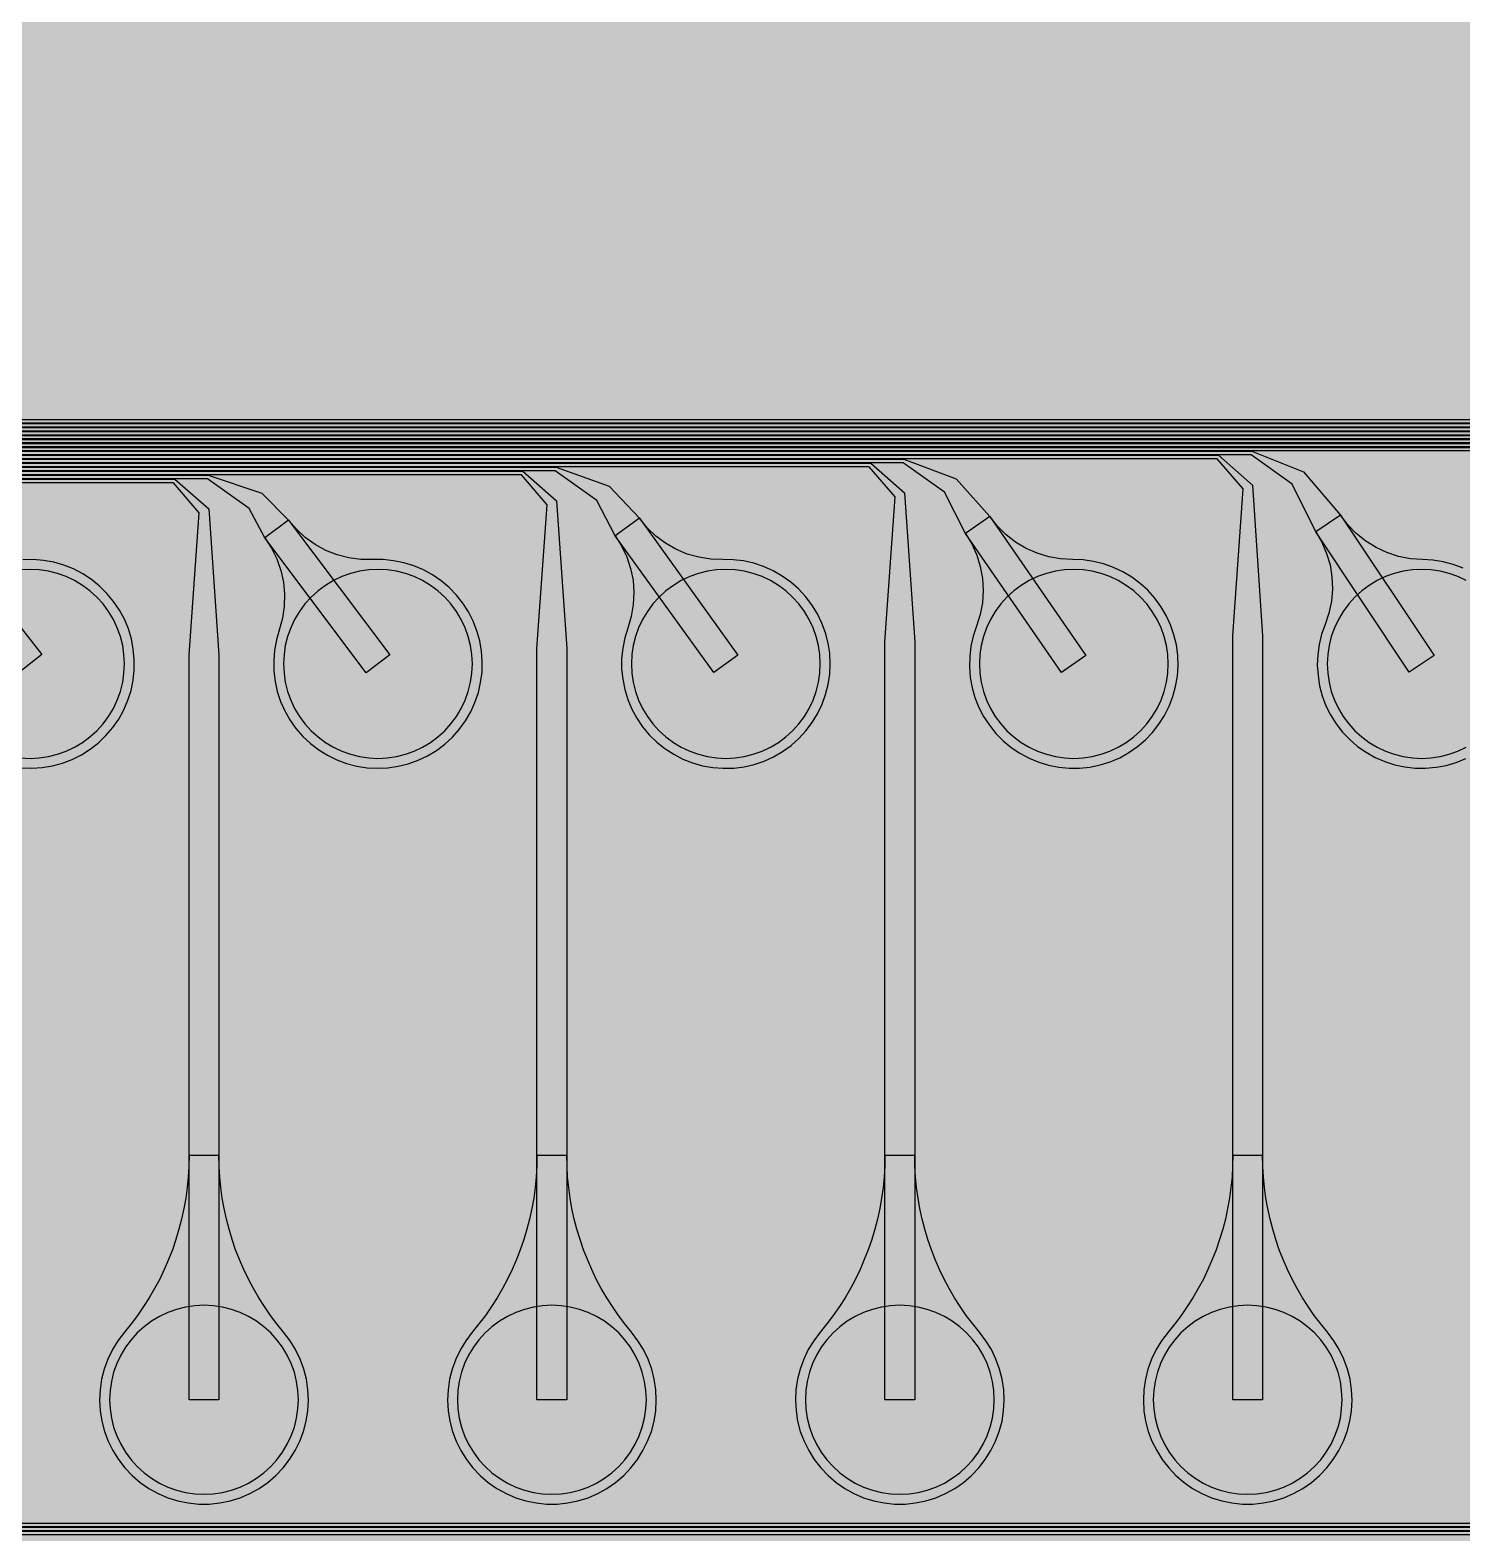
# Model space of a CAD drawing. Header units: metres. Extents: x -7231 to 10969, y -37556 to 1873.
# Drawn here: x -2618 to -1178, y -28805 to -27294 of the extents above; entities that cross this region are included whole.
import ezdxf

# ---------------------------------------------------------------- set-up
doc = ezdxf.new("R2010")
doc.units = ezdxf.units.M
for name, color, linetype in [('Metal1', 4, 'CONTINUOUS'), ('Metal2', 3, 'CONTINUOUS'), ('Polyimide', 7, 'CONTINUOUS'), ('Polyimide_Negative', 5, 'CONTINUOUS')]:
    doc.layers.add(name, color=color, linetype=linetype)

msp = doc.modelspace()

# ---------------------------------------------------------------- hatches: boundary and pattern name
at = {"layer": 'Polyimide'}
msp.add_hatch(color=7, dxfattribs=at).paths.add_polyline_path([(4065.7, -468), (4066.7, -502), (4068.5, -536), (4071.4, -570), (4075.5, -604), (4081, -638), (4088, -672), (4096.5, -706), (4106.6, -740), (4118.3, -774), (4131.6, -808), (4146.5, -842), (4162.9, -876), (4180.7, -910), (4199.8, -944), (4220.2, -978), (4241.7, -1012), (4264.2, -1046), (4287.5, -1080), (4311.5, -1114), (4336, -1148), (4360.9, -1182), (4385.9, -1216), (4410.9, -1250), (4435.7, -1284), (4460.2, -1318), (4484.2, -1352), (4507.5, -1385.9), (4530, -1419.9), (4551.5, -1453.9), (4571.9, -1487.9), (4591.1, -1521.9), (4608.9, -1555.9), (4625.3, -1589.9), (4640.1, -1623.9), (4653.4, -1657.9), (4665.1, -1691.9), (4675.2, -1725.9), (4683.7, -1759.9), (4690.7, -1793.9), (4696.2, -1827.9), (4700.3, -1861.9), (4703.2, -1895.9), (4705.1, -1929.9), (4706.1, -1963.9), (4706.4, -1997.9), (4706.5, -2031.9), (4706.5, -4793), (4710, -4838.4), (4720.2, -4882.7), (4737.1, -4925), (4760.1, -4964.2), (4788.9, -4999.5), (4822.6, -5030), (4860.5, -5055.1), (4901.8, -5074.2), (4901.8, -5074.2), (4970.7, -5105.2), (5034.7, -5145.3), (5092.8, -5193.5), (5143.8, -5249.2), (5186.9, -5311.2), (5221.2, -5378.4), (5246.2, -5449.7), (5261.4, -5523.7), (5266.5, -5599), (5261.4, -5674.3), (5246.2, -5748.3), (5221.2, -5819.6), (5186.9, -5886.8), (5143.8, -5948.8), (5092.8, -6004.5), (5034.7, -6052.7), (4970.7, -6092.8), (4901.8, -6123.8), (4860.5, -6142.9), (4822.6, -6168), (4788.9, -6198.5), (4760.1, -6233.8), (4737.1, -6273), (4720.2, -6315.3), (4710, -6359.6), (4706.5, -6405), (4706.5, -9221.5), (4710, -9266.9), (4720.2, -9311.2), (4737.1, -9353.5), (4760.1, -9392.7), (4788.9, -9428), (4822.6, -9458.5), (4860.5, -9483.6), (4901.8, -9502.7), (4970.7, -9533.7), (5034.7, -9573.8), (5092.8, -9622), (5143.8, -9677.7), (5186.9, -9739.7), (5221.2, -9806.9), (5246.2, -9878.2), (5261.4, -9952.2), (5266.5, -10027.5), (5261.4, -10102.8), (5246.2, -10176.8), (5221.2, -10248.1), (5186.9, -10315.3), (5143.8, -10377.3), (5092.8, -10433), (5034.7, -10481.2), (4970.7, -10521.3), (4901.8, -10552.3), (4860.5, -10571.4), (4822.6, -10596.5), (4788.9, -10627), (4760.1, -10662.3), (4737.1, -10701.5), (4720.2, -10743.8), (4710, -10788.1), (4706.5, -10833.5), (4706.5, -13650), (4710, -13695.4), (4720.2, -13739.7), (4737.1, -13782), (4760.1, -13821.2), (4788.9, -13856.5), (4822.6, -13887), (4860.5, -13912.1), (4901.8, -13931.2), (4970.7, -13962.2), (5034.7, -14002.2), (5092.8, -14050.5), (5143.8, -14106.2), (5186.9, -14168.2), (5221.2, -14235.4), (5246.2, -14306.7), (5261.4, -14380.7), (5266.5, -14456), (5261.4, -14531.3), (5246.2, -14605.3), (5221.2, -14676.5), (5186.9, -14743.8), (5143.8, -14805.8), (5092.8, -14861.5), (5034.7, -14909.7), (4970.7, -14949.8), (4901.8, -14980.8), (4860.5, -14999.9), (4822.6, -15025), (4788.9, -15055.5), (4760.1, -15090.8), (4737.1, -15130), (4720.2, -15172.3), (4710, -15216.6), (4706.5, -15262), (4706.5, -15456), (4720.9, -15750), (4764.1, -16041.3), (4835.7, -16326.8), (4934.9, -16604), (5060.7, -16870.2), (5212.1, -17122.7), (5387.5, -17359.2), (5585.2, -17577.3), (5803.3, -17775), (6039.8, -17950.4), (6292.3, -18101.8), (6558.4, -18227.6), (6835.6, -18326.8), (7121.2, -18398.3), (7412.4, -18441.5), (7706.5, -18456), (9969, -18456), (10047.4, -18459.8), (10125.1, -18471.4), (10201.2, -18490.4), (10275.2, -18516.9), (10346.1, -18550.5), (10413.5, -18590.8), (10476.5, -18637.6), (10534.7, -18690.3), (10587.4, -18748.5), (10634.2, -18811.5), (10674.5, -18878.9), (10708.1, -18949.8), (10734.6, -19023.8), (10753.6, -19099.9), (10765.2, -19177.6), (10769, -19256), (10769, -20895.8), (10730.2, -20951.4), (10694.6, -21009.1), (10662.2, -21068.6), (10633.2, -21129.9), (10607.6, -21192.7), (10585.5, -21256.7), (10566.9, -21322), (10552, -21388.1), (10540.8, -21455), (10533.4, -21522.3), (10529.6, -21590), (10529.6, -21657.8), (10533.4, -21725.5), (10540.8, -21792.9), (10552, -21859.7), (10566.9, -21925.9), (10585.5, -21991.1), (10607.6, -22055.2), (10633.2, -22117.9), (10662.2, -22179.2), (10694.6, -22238.7), (10730.2, -22296.4), (10769, -22352), (10769, -32454.2), (10728.7, -32510.5), (10691.7, -32568.9), (10658, -32629.3), (10627.8, -32691.6), (10601.2, -32755.4), (10578.2, -32820.7), (10558.9, -32887.1), (10543.4, -32954.5), (10531.8, -33022.7), (10524, -33091.4), (10520.1, -33160.5), (10520.1, -33229.7), (10524, -33298.8), (10531.8, -33367.5), (10543.4, -33435.7), (10558.9, -33503.1), (10578.2, -33569.5), (10601.2, -33634.8), (10627.8, -33698.6), (10658, -33760.8), (10691.7, -33821.3), (10728.7, -33879.7), (10769, -33936), (10769, -36556), (10765.2, -36634.4), (10753.6, -36712.1), (10734.6, -36788.2), (10708.1, -36862.1), (10674.5, -36933.1), (10634.2, -37000.5), (10587.4, -37063.5), (10534.7, -37121.7), (10476.5, -37174.4), (10413.5, -37221.2), (10346.1, -37261.5), (10275.2, -37295.1), (10201.2, -37321.6), (10125.1, -37340.6), (10047.4, -37352.1), (9969, -37356), (-6231, -37356), (-6309.4, -37352.1), (-6387.1, -37340.6), (-6463.2, -37321.6), (-6537.2, -37295.1), (-6608.1, -37261.5), (-6675.5, -37221.2), (-6738.5, -37174.4), (-6796.7, -37121.7), (-6849.4, -37063.5), (-6896.2, -37000.5), (-6936.5, -36933.1), (-6970.1, -36862.1), (-6996.6, -36788.2), (-7015.6, -36712.1), (-7027.2, -36634.4), (-7031, -36556), (-7031, -33936), (-6990.7, -33879.8), (-6953.7, -33821.3), (-6920, -33760.9), (-6889.8, -33698.6), (-6863.2, -33634.8), (-6840.2, -33569.5), (-6820.9, -33503.1), (-6805.4, -33435.7), (-6793.7, -33367.5), (-6785.9, -33298.8), (-6782, -33229.7), (-6782, -33160.5), (-6785.9, -33091.4), (-6793.7, -33022.7), (-6805.4, -32954.5), (-6820.9, -32887.1), (-6840.2, -32820.6), (-6863.2, -32755.4), (-6889.8, -32691.5), (-6920, -32629.3), (-6953.7, -32568.9), (-6990.7, -32510.4), (-7031, -32454.2), (-7031, -22364.8), (-6990.7, -22308.6), (-6953.7, -22250.1), (-6920, -22189.7), (-6889.8, -22127.5), (-6863.2, -22063.6), (-6840.2, -21998.4), (-6820.9, -21931.9), (-6805.4, -21864.5), (-6793.7, -21796.3), (-6785.9, -21727.6), (-6782, -21658.5), (-6782, -21589.3), (-6785.9, -21520.3), (-6793.7, -21451.5), (-6805.4, -21383.3), (-6820.9, -21315.9), (-6840.2, -21249.5), (-6863.2, -21184.2), (-6889.8, -21120.4), (-6920, -21058.1), (-6953.7, -20997.7), (-6990.7, -20939.3), (-7031, -20883), (-7031, -19256), (-7027.2, -19177.6), (-7015.6, -19099.9), (-6996.6, -19023.8), (-6970.1, -18949.8), (-6936.5, -18878.9), (-6896.2, -18811.5), (-6849.4, -18748.5), (-6796.7, -18690.3), (-6738.5, -18637.6), (-6675.5, -18590.8), (-6608.1, -18550.5), (-6537.2, -18516.9), (-6463.2, -18490.4), (-6387.1, -18471.4), (-6309.4, -18459.8), (-6231, -18456), (-3968.5, -18456), (-3674.4, -18441.5), (-3383.2, -18398.3), (-3097.6, -18326.8), (-2820.4, -18227.6), (-2554.3, -18101.8), (-2301.8, -17950.4), (-2065.3, -17775), (-1847.2, -17577.3), (-1649.5, -17359.2), (-1474.1, -17122.7), (-1322.7, -16870.2), (-1196.9, -16604), (-1097.7, -16326.8), (-1026.1, -16041.3), (-982.9, -15750), (-968.5, -15456), (-968.5, -15262), (-972, -15216.6), (-982.2, -15172.3), (-999.1, -15130), (-1022.1, -15090.8), (-1050.9, -15055.5), (-1084.6, -15025), (-1122.5, -14999.9), (-1163.8, -14980.8), (-1232.7, -14949.8), (-1296.7, -14909.7), (-1354.8, -14861.5), (-1405.8, -14805.8), (-1448.9, -14743.8), (-1483.2, -14676.5), (-1508.2, -14605.3), (-1523.4, -14531.3), (-1528.5, -14456), (-1523.4, -14380.7), (-1508.2, -14306.7), (-1483.2, -14235.4), (-1448.9, -14168.2), (-1405.8, -14106.2), (-1354.8, -14050.5), (-1296.7, -14002.2), (-1232.7, -13962.2), (-1163.8, -13931.2), (-1122.5, -13912.1), (-1084.6, -13887), (-1050.9, -13856.5), (-1022.1, -13821.2), (-999.1, -13782), (-982.2, -13739.7), (-972, -13695.4), (-968.5, -13650), (-968.5, -12309.6), (-972, -12264.3), (-982.2, -12219.9), (-999.1, -12177.7), (-1022.1, -12138.5), (-1050.9, -12103.2), (-1084.6, -12072.6), (-1122.5, -12047.5), (-1163.8, -12028.5), (-1232.7, -11997.4), (-1296.7, -11957.4), (-1354.8, -11909.1), (-1405.8, -11853.5), (-1448.9, -11791.5), (-1483.2, -11724.2), (-1508.2, -11653), (-1523.4, -11579), (-1528.5, -11503.7), (-1523.4, -11428.3), (-1508.2, -11354.4), (-1483.2, -11283.1), (-1448.9, -11215.9), (-1405.8, -11153.8), (-1354.8, -11098.2), (-1296.7, -11049.9), (-1232.7, -11009.9), (-1163.8, -10978.8), (-1122.5, -10959.8), (-1084.6, -10934.7), (-1050.9, -10904.1), (-1022.1, -10868.9), (-999.1, -10829.6), (-982.2, -10787.4), (-972, -10743), (-968.5, -10697.7), (-968.5, -9357.3), (-972, -9311.9), (-982.2, -9267.6), (-999.1, -9225.4), (-1022.1, -9186.1), (-1050.9, -9150.8), (-1084.6, -9120.3), (-1122.5, -9095.2), (-1163.8, -9076.2), (-1163.8, -9076.2), (-1232.7, -9045.1), (-1296.7, -9005.1), (-1354.8, -8956.8), (-1405.8, -8901.1), (-1448.9, -8839.1), (-1483.2, -8771.9), (-1508.2, -8700.6), (-1523.4, -8626.7), (-1528.5, -8551.3), (-1523.4, -8476), (-1508.2, -8402), (-1483.2, -8330.8), (-1448.9, -8263.5), (-1405.8, -8201.5), (-1354.8, -8145.9), (-1296.7, -8097.6), (-1232.7, -8057.6), (-1163.8, -8026.5), (-1163.8, -8026.5), (-1122.5, -8007.4), (-1084.6, -7982.4), (-1050.9, -7951.8), (-1022.1, -7916.5), (-999.1, -7877.3), (-982.2, -7835), (-972, -7790.7), (-968.5, -7745.4), (-968.5, -6405), (-972, -6359.6), (-982.2, -6315.3), (-999.1, -6273), (-1022.1, -6233.8), (-1050.9, -6198.5), (-1084.6, -6168), (-1122.5, -6142.9), (-1163.8, -6123.8), (-1163.8, -6123.8), (-1232.7, -6092.8), (-1296.7, -6052.7), (-1354.8, -6004.5), (-1405.8, -5948.8), (-1448.9, -5886.8), (-1483.2, -5819.6), (-1508.2, -5748.3), (-1523.4, -5674.3), (-1528.5, -5599), (-1523.4, -5523.7), (-1508.2, -5449.7), (-1483.2, -5378.4), (-1448.9, -5311.2), (-1405.8, -5249.2), (-1354.8, -5193.5), (-1296.7, -5145.3), (-1232.7, -5105.2), (-1163.8, -5074.2), (-1163.8, -5074.2), (-1122.5, -5055.1), (-1084.6, -5030), (-1050.9, -4999.5), (-1022.1, -4964.2), (-999.1, -4925), (-982.2, -4882.7), (-972, -4838.4), (-968.5, -4793), (-968.5, -2031.9), (-968.4, -1997.9), (-968.1, -1963.9), (-967.1, -1929.9), (-965.2, -1895.9), (-962.2, -1861.9), (-958, -1827.9), (-952.4, -1793.9), (-945.3, -1759.9), (-936.6, -1725.9), (-926.4, -1691.9), (-914.4, -1657.9), (-900.9, -1623.9), (-885.7, -1589.9), (-869.1, -1555.9), (-850.9, -1521.9), (-831.4, -1487.9), (-810.6, -1453.9), (-788.7, -1419.9), (-765.8, -1385.9), (-742.1, -1352), (-717.6, -1318), (-692.7, -1284), (-667.4, -1250), (-641.9, -1216), (-616.4, -1182), (-591.1, -1148), (-566.1, -1114), (-541.7, -1080), (-517.9, -1046), (-495, -1012), (-473.1, -978), (-452.4, -944), (-432.8, -910), (-414.7, -876), (-398, -842), (-382.9, -808), (-369.3, -774), (-357.4, -740), (-347.1, -706), (-338.4, -672), (-331.3, -638), (-325.7, -604), (-321.5, -570), (-318.6, -536), (-316.7, -502), (-315.7, -468), (-315.3, -434), (-315.2, -400), (-315.2, 401), (-315.2, 451), (-315.2, 1644), (-270.2, 1644), (-270, 1637.1), (-269.4, 1630.3), (-268.2, 1623.5), (-266.7, 1616.8), (-264.7, 1610.2), (-262.3, 1603.8), (-259.4, 1597.6), (-256.2, 1591.5), (-252.6, 1585.7), (-248.6, 1580.1), (-244.2, 1574.8), (-239.5, 1569.8), (-234.5, 1565.1), (-229.2, 1560.7), (-223.6, 1556.7), (-217.8, 1553.1), (-211.7, 1549.8), (-205.4, 1547), (-199, 1544.6), (-192.4, 1542.6), (-185.7, 1541), (-179, 1539.9), (-172.1, 1539.2), (-165.2, 1539), (-158.4, 1539.2), (-151.5, 1539.9), (-144.8, 1541), (-138.1, 1542.6), (-131.5, 1544.6), (-125.1, 1547), (-118.8, 1549.8), (-112.8, 1553.1), (-106.9, 1556.7), (-101.3, 1560.7), (-96, 1565.1), (-91, 1569.8), (-86.3, 1574.8), (-81.9, 1580.1), (-77.9, 1585.7), (-74.3, 1591.5), (-71.1, 1597.6), (-68.2, 1603.8), (-65.8, 1610.2), (-63.8, 1616.8), (-62.3, 1623.5), (-61.1, 1630.3), (-60.5, 1637.1), (-60.2, 1644), (1853, 1644), (1853, 1573), (3815.2, 1573), (3815.5, 1579.5), (3816.1, 1586.1), (3817.2, 1592.5), (3818.7, 1598.9), (3820.6, 1605.1), (3822.9, 1611.3), (3825.6, 1617.2), (3828.6, 1623), (3832.1, 1628.6), (3835.9, 1633.9), (3840.1, 1638.9), (3844.5, 1643.7), (3849.3, 1648.2), (3854.4, 1652.3), (3859.7, 1656.1), (3865.2, 1659.6), (3871, 1662.7), (3877, 1665.4), (3883.1, 1667.7), (3889.4, 1669.6), (3895.7, 1671.1), (3902.2, 1672.1), (3908.7, 1672.8), (3915.2, 1673), (3921.8, 1672.8), (3928.3, 1672.1), (3934.8, 1671.1), (3941.1, 1669.6), (3947.4, 1667.7), (3953.5, 1665.4), (3959.5, 1662.7), (3965.2, 1659.6), (3970.8, 1656.1), (3976.1, 1652.3), (3981.2, 1648.2), (3986, 1643.7), (3990.4, 1638.9), (3994.6, 1633.9), (3998.4, 1628.6), (4001.9, 1623), (4004.9, 1617.2), (4007.6, 1611.3), (4009.9, 1605.1), (4011.8, 1598.9), (4013.3, 1592.5), (4014.4, 1586.1), (4015, 1579.5), (4015.2, 1573), (4065.2, 1573), (4065.2, 451), (4065.2, 401), (4065.2, -400), (4065.3, -434), (4065.7, -468)])

# ---------------------------------------------------------------- linework, layer by layer
at = {"layer": 'Metal1'}
for points in [[(1352.7, -19211.9), (1352.7, -30199.7), (1321.7, -30230.7), (-5962.2, -30230.7), (-5993.2, -30199.7), (-5993.2, -27720.3), (-5962.2, -27689.2), (-22.8, -27689.2), (11.1, -27719.1), (21.5, -27877.1), (21.5, -28671), (-8.5, -28671), (-8.5, -27877.1), (1.9, -27722.9), (-24.2, -27692.8), (-5960.8, -27692.8), (-5989.7, -27721.7), (-5989.7, -30198.3), (-5960.8, -30227.2), (1320.3, -30227.2), (1349.2, -30198.3), (1349.2, -19211.9)], [(1344.7, -19211.9), (1344.7, -30191.7), (1313.7, -30222.7), (-5954.2, -30222.7), (-5985.2, -30191.7), (-5985.2, -27728.3), (-5954.2, -27697.2), (-372.8, -27697.2), (-338.9, -27727.1), (-328.5, -27883.5), (-328.5, -28671), (-358.5, -28671), (-358.5, -27883.5), (-348.1, -27730.9), (-374.2, -27700.8), (-5952.8, -27700.8), (-5981.7, -27729.7), (-5981.7, -30190.3), (-5952.8, -30219.2), (1312.3, -30219.2), (1341.2, -30190.3), (1341.2, -19211.9)], [(1336.7, -19211.9), (1336.7, -30183.7), (1305.7, -30214.7), (-5946.2, -30214.7), (-5977.2, -30183.7), (-5977.2, -27736.3), (-5946.2, -27705.2), (-722.8, -27705.2), (-688.9, -27735.1), (-678.5, -27889.9), (-678.5, -28671), (-708.5, -28671), (-708.5, -27889.9), (-698.1, -27738.9), (-724.2, -27708.8), (-5944.8, -27708.8), (-5973.7, -27737.7), (-5973.7, -30182.3), (-5944.8, -30211.2), (1304.3, -30211.2), (1333.2, -30182.3), (1333.2, -19211.9)], [(1328.7, -19211.9), (1328.7, -30175.7), (1297.7, -30206.7), (-5938.2, -30206.7), (-5969.2, -30175.7), (-5969.2, -27744.3), (-5938.2, -27713.2), (-1072.8, -27713.2), (-1038.8, -27743.1), (-1028.5, -27896.3), (-1028.5, -28671), (-1058.5, -28671), (-1058.5, -27896.3), (-1048.2, -27746.9), (-1074.2, -27716.8), (-5936.8, -27716.8), (-5965.7, -27745.7), (-5965.7, -30174.3), (-5936.8, -30203.2), (1296.3, -30203.2), (1325.2, -30174.3), (1325.2, -19211.9)], [(1320.7, -19211.9), (1320.7, -30167.7), (1289.7, -30198.7), (-5930.2, -30198.7), (-5961.2, -30167.7), (-5961.2, -27752.3), (-5930.2, -27721.2), (-1422.8, -27721.2), (-1388.8, -27751.1), (-1378.5, -27902.7), (-1378.5, -28671), (-1408.5, -28671), (-1408.5, -27902.7), (-1398.2, -27754.9), (-1424.2, -27724.8), (-5928.8, -27724.8), (-5957.7, -27753.7), (-5957.7, -30166.3), (-5928.8, -30195.2), (1288.3, -30195.2), (1317.2, -30166.3), (1317.2, -19211.9)], [(1312.7, -19211.9), (1312.7, -30159.7), (1281.7, -30190.7), (-5922.2, -30190.7), (-5953.2, -30159.7), (-5953.2, -27760.3), (-5922.2, -27729.2), (-1772.8, -27729.2), (-1738.8, -27759.1), (-1728.5, -27909.1), (-1728.5, -28671), (-1758.5, -28671), (-1758.5, -27909.1), (-1748.2, -27762.9), (-1774.2, -27732.8), (-5920.8, -27732.8), (-5949.7, -27761.7), (-5949.7, -30158.3), (-5920.8, -30187.2), (1280.3, -30187.2), (1309.2, -30158.3), (1309.2, -19211.9)], [(1304.7, -19211.9), (1304.7, -30151.7), (1273.7, -30182.7), (-5914.2, -30182.7), (-5945.2, -30151.7), (-5945.2, -27768.3), (-5914.2, -27737.2), (-2122.8, -27737.2), (-2088.8, -27767), (-2078.5, -27915.5), (-2078.5, -28671), (-2108.5, -28671), (-2108.5, -27915.5), (-2098.2, -27771), (-2124.2, -27740.8), (-5912.8, -27740.8), (-5941.7, -27769.7), (-5941.7, -30150.3), (-5912.8, -30179.2), (1272.3, -30179.2), (1301.2, -30150.3), (1301.2, -19211.9)], [(1296.7, -19211.9), (1296.7, -30143.7), (1265.7, -30174.7), (-5906.2, -30174.7), (-5937.2, -30143.7), (-5937.2, -27776.3), (-5906.2, -27745.2), (-2472.8, -27745.2), (-2438.7, -27775), (-2428.5, -27921.9), (-2428.5, -28671), (-2458.5, -28671), (-2458.5, -27921.9), (-2448.3, -27779), (-2474.2, -27748.8), (-5904.8, -27748.8), (-5933.7, -27777.7), (-5933.7, -30142.3), (-5904.8, -30171.2), (1264.3, -30171.2), (1293.2, -30142.3), (1293.2, -19211.9)], [(1224.7, -19211.9), (1224.7, -30071.7), (1193.7, -30102.7), (-5834.2, -30102.7), (-5865.2, -30071.7), (-5865.2, -28830.3), (-5834.2, -28799.2), (-22.8, -28799.2), (11.1, -28829.1), (21.5, -28987.1), (21.5, -29781), (-8.5, -29781), (-8.5, -28987.1), (1.9, -28832.9), (-24.2, -28802.8), (-5832.8, -28802.8), (-5861.7, -28831.7), (-5861.7, -30070.3), (-5832.8, -30099.2), (1192.3, -30099.2), (1221.2, -30070.3), (1221.2, -19211.9)]]:
    msp.add_lwpolyline(points, dxfattribs=at)
for points in [[(-2458.5, -28425.4), (-2458.7, -28436.2), (-2459.3, -28446.9), (-2460.4, -28457.6), (-2461.8, -28468.2), (-2463.7, -28478.8), (-2466, -28489.3), (-2468.7, -28499.6), (-2471.8, -28509.9), (-2475.3, -28520.1), (-2479.2, -28530.1), (-2483.5, -28539.9), (-2488.1, -28549.6), (-2493.2, -28559.1), (-2498.6, -28568.4), (-2504.3, -28577.4), (-2510.4, -28586.2), (-2516.9, -28594.8), (-2523.6, -28603.1), (-2530.1, -28611.6), (-2535.6, -28620.6), (-2540.2, -28630.2), (-2543.9, -28640.1), (-2546.5, -28650.4), (-2548, -28660.9), (-2548.5, -28671.5), (-2547.9, -28682.1), (-2546.3, -28692.6), (-2543.6, -28702.8), (-2539.8, -28712.7), (-2535.1, -28722.2), (-2529.5, -28731.2), (-2523, -28739.6), (-2515.7, -28747.3), (-2507.6, -28754.2), (-2498.9, -28760.2), (-2489.6, -28765.3), (-2479.9, -28769.5), (-2469.7, -28772.7), (-2459.4, -28774.8), (-2448.8, -28775.9), (-2438.2, -28775.9), (-2427.6, -28774.8), (-2417.3, -28772.7), (-2407.1, -28769.5), (-2397.4, -28765.3), (-2388.1, -28760.2), (-2379.4, -28754.2), (-2371.3, -28747.3), (-2364, -28739.6), (-2357.5, -28731.2), (-2351.9, -28722.2), (-2347.2, -28712.7), (-2343.4, -28702.8), (-2340.7, -28692.6), (-2339.1, -28682.1), (-2338.5, -28671.5), (-2339, -28660.9), (-2340.5, -28650.4), (-2343.1, -28640.1), (-2346.8, -28630.2), (-2351.4, -28620.6), (-2356.9, -28611.6), (-2363.4, -28603.1), (-2370.1, -28594.8), (-2376.6, -28586.2), (-2382.7, -28577.4), (-2388.4, -28568.4), (-2393.8, -28559.1), (-2398.9, -28549.6), (-2403.5, -28539.9), (-2407.8, -28530.1), (-2411.7, -28520.1), (-2415.2, -28509.9), (-2418.3, -28499.6), (-2421, -28489.3), (-2423.3, -28478.8), (-2425.2, -28468.2), (-2426.6, -28457.6), (-2427.7, -28446.9), (-2428.3, -28436.2), (-2428.5, -28425.4), (-2458.5, -28425.4)], [(-2108.5, -28425.4), (-2108.7, -28436.2), (-2109.3, -28446.9), (-2110.4, -28457.6), (-2111.8, -28468.2), (-2113.7, -28478.8), (-2116, -28489.3), (-2118.7, -28499.6), (-2121.8, -28509.9), (-2125.3, -28520.1), (-2129.2, -28530.1), (-2133.5, -28539.9), (-2138.1, -28549.6), (-2143.2, -28559.1), (-2148.6, -28568.4), (-2154.3, -28577.4), (-2160.4, -28586.2), (-2166.9, -28594.8), (-2173.6, -28603.1), (-2180.1, -28611.6), (-2185.6, -28620.6), (-2190.2, -28630.2), (-2193.9, -28640.1), (-2196.5, -28650.4), (-2198, -28660.9), (-2198.5, -28671.5), (-2197.9, -28682.1), (-2196.3, -28692.6), (-2193.6, -28702.8), (-2189.8, -28712.7), (-2185.1, -28722.2), (-2179.5, -28731.2), (-2173, -28739.6), (-2165.7, -28747.3), (-2157.6, -28754.2), (-2148.9, -28760.2), (-2139.6, -28765.3), (-2129.9, -28769.5), (-2119.7, -28772.7), (-2109.4, -28774.8), (-2098.8, -28775.9), (-2088.2, -28775.9), (-2077.6, -28774.8), (-2067.3, -28772.7), (-2057.1, -28769.5), (-2047.4, -28765.3), (-2038.1, -28760.2), (-2029.4, -28754.2), (-2021.3, -28747.3), (-2014, -28739.6), (-2007.5, -28731.2), (-2001.9, -28722.2), (-1997.2, -28712.7), (-1993.4, -28702.8), (-1990.7, -28692.6), (-1989.1, -28682.1), (-1988.5, -28671.5), (-1989, -28660.9), (-1990.5, -28650.4), (-1993.1, -28640.1), (-1996.8, -28630.2), (-2001.4, -28620.6), (-2006.9, -28611.6), (-2013.4, -28603.1), (-2020.1, -28594.8), (-2026.6, -28586.2), (-2032.7, -28577.4), (-2038.4, -28568.4), (-2043.8, -28559.1), (-2048.9, -28549.6), (-2053.5, -28539.9), (-2057.8, -28530.1), (-2061.7, -28520.1), (-2065.2, -28509.9), (-2068.3, -28499.6), (-2071, -28489.3), (-2073.3, -28478.8), (-2075.2, -28468.2), (-2076.6, -28457.6), (-2077.7, -28446.9), (-2078.3, -28436.2), (-2078.5, -28425.4), (-2108.5, -28425.4)], [(-1758.5, -28425.4), (-1758.7, -28436.2), (-1759.3, -28446.9), (-1760.4, -28457.6), (-1761.8, -28468.2), (-1763.7, -28478.8), (-1766, -28489.3), (-1768.7, -28499.6), (-1771.8, -28509.9), (-1775.3, -28520.1), (-1779.2, -28530.1), (-1783.5, -28539.9), (-1788.1, -28549.6), (-1793.2, -28559.1), (-1798.6, -28568.4), (-1804.3, -28577.4), (-1810.4, -28586.2), (-1816.9, -28594.8), (-1823.6, -28603.1), (-1830.1, -28611.6), (-1835.6, -28620.6), (-1840.2, -28630.2), (-1843.9, -28640.1), (-1846.5, -28650.4), (-1848, -28660.9), (-1848.5, -28671.5), (-1847.9, -28682.1), (-1846.3, -28692.6), (-1843.6, -28702.8), (-1839.8, -28712.7), (-1835.1, -28722.2), (-1829.5, -28731.2), (-1823, -28739.6), (-1815.7, -28747.3), (-1807.6, -28754.2), (-1798.9, -28760.2), (-1789.6, -28765.3), (-1779.9, -28769.5), (-1769.7, -28772.7), (-1759.4, -28774.8), (-1748.8, -28775.9), (-1738.2, -28775.9), (-1727.6, -28774.8), (-1717.3, -28772.7), (-1707.1, -28769.5), (-1697.4, -28765.3), (-1688.1, -28760.2), (-1679.4, -28754.2), (-1671.3, -28747.3), (-1664, -28739.6), (-1657.5, -28731.2), (-1651.9, -28722.2), (-1647.2, -28712.7), (-1643.4, -28702.8), (-1640.7, -28692.6), (-1639.1, -28682.1), (-1638.5, -28671.5), (-1639, -28660.9), (-1640.5, -28650.4), (-1643.1, -28640.1), (-1646.8, -28630.2), (-1651.4, -28620.6), (-1656.9, -28611.6), (-1663.4, -28603.1), (-1670.1, -28594.8), (-1676.6, -28586.2), (-1682.7, -28577.4), (-1688.4, -28568.4), (-1693.8, -28559.1), (-1698.9, -28549.6), (-1703.5, -28539.9), (-1707.8, -28530.1), (-1711.7, -28520.1), (-1715.2, -28509.9), (-1718.3, -28499.6), (-1721, -28489.3), (-1723.3, -28478.8), (-1725.2, -28468.2), (-1726.6, -28457.6), (-1727.7, -28446.9), (-1728.3, -28436.2), (-1728.5, -28425.4), (-1758.5, -28425.4)], [(-1408.5, -28425.4), (-1408.7, -28436.2), (-1409.3, -28446.9), (-1410.4, -28457.6), (-1411.8, -28468.2), (-1413.7, -28478.8), (-1416, -28489.3), (-1418.7, -28499.6), (-1421.8, -28509.9), (-1425.3, -28520.1), (-1429.2, -28530.1), (-1433.5, -28539.9), (-1438.1, -28549.6), (-1443.2, -28559.1), (-1448.6, -28568.4), (-1454.3, -28577.4), (-1460.4, -28586.2), (-1466.9, -28594.8), (-1473.6, -28603.1), (-1480.1, -28611.6), (-1485.6, -28620.6), (-1490.2, -28630.2), (-1493.9, -28640.1), (-1496.5, -28650.4), (-1498, -28660.9), (-1498.5, -28671.5), (-1497.9, -28682.1), (-1496.3, -28692.6), (-1493.6, -28702.8), (-1489.8, -28712.7), (-1485.1, -28722.2), (-1479.5, -28731.2), (-1473, -28739.6), (-1465.7, -28747.3), (-1457.6, -28754.2), (-1448.9, -28760.2), (-1439.6, -28765.3), (-1429.9, -28769.5), (-1419.7, -28772.7), (-1409.4, -28774.8), (-1398.8, -28775.9), (-1388.2, -28775.9), (-1377.6, -28774.8), (-1367.3, -28772.7), (-1357.1, -28769.5), (-1347.4, -28765.3), (-1338.1, -28760.2), (-1329.4, -28754.2), (-1321.3, -28747.3), (-1314, -28739.6), (-1307.5, -28731.2), (-1301.9, -28722.2), (-1297.2, -28712.7), (-1293.4, -28702.8), (-1290.7, -28692.6), (-1289.1, -28682.1), (-1288.5, -28671.5), (-1289, -28660.9), (-1290.5, -28650.4), (-1293.1, -28640.1), (-1296.8, -28630.2), (-1301.4, -28620.6), (-1306.9, -28611.6), (-1313.4, -28603.1), (-1320.1, -28594.8), (-1326.6, -28586.2), (-1332.7, -28577.4), (-1338.4, -28568.4), (-1343.8, -28559.1), (-1348.9, -28549.6), (-1353.5, -28539.9), (-1357.8, -28530.1), (-1361.7, -28520.1), (-1365.2, -28509.9), (-1368.3, -28499.6), (-1371, -28489.3), (-1373.3, -28478.8), (-1375.2, -28468.2), (-1376.6, -28457.6), (-1377.7, -28446.9), (-1378.3, -28436.2), (-1378.5, -28425.4), (-1408.5, -28425.4)]]:
    msp.add_lwpolyline(points, close=True, dxfattribs=at)
at = {"layer": 'Metal2'}
for points in [[(1356.7, -19211.9), (1356.7, -30203.7), (1325.7, -30234.7), (-5966.2, -30234.7), (-5997.2, -30203.7), (-5997.2, -27716.3), (-5966.2, -27685.2), (10.8, -27685.2), (60.3, -27707.9), (109.5, -27776.6), (194.5, -27923.5), (168.5, -27938.5), (83.5, -27791.6), (50.3, -27718), (9.8, -27688.8), (-5964.8, -27688.8), (-5993.7, -27717.7), (-5993.7, -30202.3), (-5964.8, -30231.2), (1324.3, -30231.2), (1353.2, -30202.3), (1353.2, -19211.9)], [(1348.7, -19211.9), (1348.7, -30195.7), (1317.7, -30226.7), (-5958.2, -30226.7), (-5989.2, -30195.7), (-5989.2, -27724.3), (-5958.2, -27693.2), (-339.3, -27693.2), (-289.1, -27715.4), (-242.8, -27777.7), (-155.6, -27923.3), (-181.4, -27938.7), (-268.5, -27793.1), (-299.5, -27726.1), (-340.2, -27696.8), (-5956.8, -27696.8), (-5985.7, -27725.7), (-5985.7, -30194.3), (-5956.8, -30223.2), (1316.3, -30223.2), (1345.2, -30194.3), (1345.2, -19211.9)], [(1340.7, -19211.9), (1340.7, -30187.7), (1309.7, -30218.7), (-5950.2, -30218.7), (-5981.2, -30187.7), (-5981.2, -27732.3), (-5950.2, -27701.2), (-689.3, -27701.2), (-638.6, -27722.9), (-595.1, -27778.8), (-505.7, -27923.1), (-531.3, -27938.9), (-620.6, -27794.6), (-649.3, -27734.1), (-690.2, -27704.8), (-5948.8, -27704.8), (-5977.7, -27733.7), (-5977.7, -30186.3), (-5948.8, -30215.2), (1308.3, -30215.2), (1337.2, -30186.3), (1337.2, -19211.9)], [(1332.7, -19211.9), (1332.7, -30179.7), (1301.7, -30210.7), (-5942.2, -30210.7), (-5973.2, -30179.7), (-5973.2, -27740.3), (-5942.2, -27709.2), (-1039.3, -27709.2), (-988, -27730.3), (-947.5, -27780.1), (-855.9, -27922.9), (-881.1, -27939.1), (-972.8, -27796.3), (-999, -27742.2), (-1040.2, -27712.8), (-5940.8, -27712.8), (-5969.7, -27741.7), (-5969.7, -30178.3), (-5940.8, -30207.2), (1300.3, -30207.2), (1329.2, -30178.3), (1329.2, -19211.9)], [(1324.7, -19211.9), (1324.7, -30171.7), (1293.7, -30202.7), (-5934.2, -30202.7), (-5965.2, -30171.7), (-5965.2, -27748.3), (-5934.2, -27717.2), (-1389.3, -27717.2), (-1337.4, -27737.7), (-1300.1, -27781.4), (-1206, -27922.7), (-1231, -27939.3), (-1325.1, -27798.1), (-1348.8, -27750.3), (-1390.2, -27720.8), (-5932.8, -27720.8), (-5961.7, -27749.7), (-5961.7, -30170.3), (-5932.8, -30199.2), (1292.3, -30199.2), (1321.2, -30170.3), (1321.2, -19211.9)], [(1316.7, -19211.9), (1316.7, -30163.7), (1285.7, -30194.7), (-5926.2, -30194.7), (-5957.2, -30163.7), (-5957.2, -27756.3), (-5926.2, -27725.2), (-1739.3, -27725.2), (-1686.7, -27745), (-1652.8, -27782.9), (-1556.2, -27922.5), (-1580.8, -27939.5), (-1677.4, -27800), (-1698.6, -27758.4), (-1740.1, -27728.8), (-5924.8, -27728.8), (-5953.7, -27757.7), (-5953.7, -30162.3), (-5924.8, -30191.2), (1284.3, -30191.2), (1313.2, -30162.3), (1313.2, -19211.9)], [(1308.7, -19211.9), (1308.7, -30155.7), (1277.7, -30186.7), (-5918.2, -30186.7), (-5949.2, -30155.7), (-5949.2, -27764.3), (-5918.2, -27733.2), (-2089.3, -27733.2), (-2036, -27752.2), (-2005.5, -27784.5), (-1906.3, -27922.2), (-1930.7, -27939.8), (-2029.9, -27802.1), (-2048.3, -27766.5), (-2090.1, -27736.8), (-5916.8, -27736.8), (-5945.7, -27765.7), (-5945.7, -30154.3), (-5916.8, -30183.2), (1276.3, -30183.2), (1305.2, -30154.3), (1305.2, -19211.9)], [(1300.7, -19211.9), (1300.7, -30147.7), (1269.7, -30178.7), (-5910.2, -30178.7), (-5941.2, -30147.7), (-5941.2, -27772.3), (-5910.2, -27741.2), (-2439.3, -27741.2), (-2385.3, -27759.3), (-2358.4, -27786.3), (-2256.5, -27922), (-2280.5, -27940), (-2382.4, -27804.3), (-2398.1, -27774.7), (-2440.1, -27744.8), (-5908.8, -27744.8), (-5937.7, -27773.7), (-5937.7, -30146.3), (-5908.8, -30175.2), (1268.3, -30175.2), (1297.2, -30146.3), (1297.2, -19211.9)], [(1292.8, -19211.9), (1292.8, -30139.7), (1261.7, -30170.7), (-5902.2, -30170.7), (-5933.2, -30139.7), (-5933.2, -27780.3), (-5902.2, -27749.2), (-2789.3, -27749.2), (-2734.5, -27766.3), (-2711.4, -27788.2), (-2606.7, -27921.7), (-2630.3, -27940.3), (-2735.1, -27806.7), (-2747.9, -27782.9), (-2790.1, -27752.8), (-5900.8, -27752.8), (-5929.7, -27781.7), (-5929.7, -30138.3), (-5900.8, -30167.2), (1260.3, -30167.2), (1289.2, -30138.3), (1289.2, -19211.9)], [(1228.7, -19211.9), (1228.7, -30075.7), (1197.7, -30106.7), (-5838.2, -30106.7), (-5869.2, -30075.7), (-5869.2, -28826.3), (-5838.2, -28795.2), (10.8, -28795.2), (60.3, -28817.9), (109.5, -28886.6), (194.5, -29033.5), (168.5, -29048.5), (83.5, -28901.6), (50.3, -28828), (9.8, -28798.8), (-5836.8, -28798.8), (-5865.7, -28827.7), (-5865.7, -30074.3), (-5836.8, -30103.2), (1196.3, -30103.2), (1225.2, -30074.3), (1225.2, -19211.9)], [(1220.7, -19211.9), (1220.7, -30067.7), (1189.7, -30098.7), (-5830.2, -30098.7), (-5861.2, -30067.7), (-5861.2, -28834.3), (-5830.2, -28803.2), (-339.3, -28803.2), (-289.1, -28825.4), (-242.8, -28887.7), (-155.6, -29033.3), (-181.4, -29048.7), (-268.5, -28903.1), (-299.5, -28836.1), (-340.2, -28806.8), (-5828.8, -28806.8), (-5857.7, -28835.7), (-5857.7, -30066.3), (-5828.8, -30095.2), (1188.3, -30095.2), (1217.2, -30066.3), (1217.2, -19211.9)], [(-1176.9, -27834.6), (-1186.7, -27830.9), (-1196.9, -27828.3), (-1207.2, -27826.6), (-1217.7, -27826), (-1229.8, -27825.2), (-1241.8, -27822.9), (-1253.4, -27819.1), (-1264.4, -27814), (-1274.8, -27807.5), (-1284.3, -27799.9), (-1292.7, -27791.2), (-1300.1, -27781.4), (-1325.1, -27798.1), (-1325.1, -27798.1), (-1318.9, -27808.6), (-1314.1, -27819.8), (-1310.7, -27831.5), (-1308.8, -27843.5), (-1308.3, -27855.7), (-1309.3, -27867.8), (-1311.8, -27879.8), (-1315.7, -27891.3), (-1319.2, -27901.2), (-1321.7, -27911.4), (-1323.1, -27921.8), (-1323.5, -27932.2), (-1322.8, -27942.7), (-1321.2, -27953), (-1318.5, -27963.2), (-1314.8, -27973), (-1310.1, -27982.3), (-1304.5, -27991.2), (-1298.1, -27999.5), (-1290.9, -28007.1), (-1282.9, -28013.9), (-1274.3, -28019.9), (-1265.2, -28025.1), (-1255.6, -28029.2), (-1245.6, -28032.4), (-1235.4, -28034.6), (-1224.9, -28035.8), (-1214.5, -28035.9), (-1204, -28035), (-1193.7, -28033), (-1183.7, -28030.1), (-1174, -28026.1)], [(-2627.3, -28035.6), (-2616.8, -28036), (-2606.3, -28035.3), (-2596, -28033.6), (-2585.9, -28030.8), (-2576.1, -28027.1), (-2566.7, -28022.4), (-2557.9, -28016.7), (-2549.6, -28010.3), (-2542.1, -28003), (-2535.3, -27995), (-2529.3, -27986.4), (-2524.2, -27977.3), (-2520.1, -27967.6), (-2516.9, -27957.6), (-2514.8, -27947.4), (-2513.7, -27937), (-2513.6, -27926.5), (-2514.6, -27916.1), (-2516.6, -27905.8), (-2519.6, -27895.7), (-2523.6, -27886.1), (-2528.6, -27876.8), (-2534.4, -27868.1), (-2541.1, -27860.1), (-2548.6, -27852.7), (-2556.7, -27846.1), (-2565.5, -27840.4), (-2574.8, -27835.5), (-2584.5, -27831.7), (-2594.6, -27828.8), (-2604.9, -27826.9), (-2615.3, -27826), (-2625.8, -27826.3)]]:
    msp.add_lwpolyline(points, dxfattribs=at)
for points in [[(-2382.4, -27804.3), (-2375.7, -27814.5), (-2370.3, -27825.4), (-2366.2, -27836.9), (-2363.6, -27848.8), (-2362.4, -27860.9), (-2362.8, -27873.1), (-2364.6, -27885.1), (-2367.8, -27896.9), (-2370.7, -27906.9), (-2372.6, -27917.3), (-2373.4, -27927.7), (-2373.3, -27938.2), (-2372, -27948.6), (-2369.8, -27958.8), (-2366.5, -27968.8), (-2362.2, -27978.3), (-2357, -27987.4), (-2351, -27996), (-2344.1, -28003.9), (-2336.4, -28011.1), (-2328.1, -28017.4), (-2319.2, -28022.9), (-2309.8, -28027.5), (-2300, -28031.2), (-2289.8, -28033.8), (-2279.5, -28035.4), (-2269, -28036), (-2258.5, -28035.5), (-2248.2, -28034), (-2238, -28031.5), (-2228.1, -28027.9), (-2218.7, -28023.4), (-2209.7, -28018), (-2201.3, -28011.7), (-2193.6, -28004.6), (-2186.7, -27996.8), (-2180.5, -27988.3), (-2175.2, -27979.2), (-2170.9, -27969.7), (-2167.5, -27959.8), (-2165.2, -27949.6), (-2163.8, -27939.2), (-2163.5, -27928.7), (-2164.3, -27918.2), (-2166.1, -27907.9), (-2168.9, -27897.8), (-2172.7, -27888.1), (-2177.4, -27878.7), (-2183.1, -27869.9), (-2189.6, -27861.7), (-2196.9, -27854.2), (-2204.9, -27847.4), (-2213.6, -27841.5), (-2222.8, -27836.5), (-2232.4, -27832.4), (-2242.4, -27829.3), (-2252.7, -27827.2), (-2263.1, -27826.1), (-2273.6, -27826.1), (-2285.8, -27826), (-2297.9, -27824.3), (-2309.6, -27821.3), (-2321, -27816.8), (-2331.7, -27810.9), (-2341.6, -27803.8), (-2350.5, -27795.6), (-2358.4, -27786.3), (-2382.4, -27804.3)], [(-2029.9, -27802.1), (-2023.4, -27812.4), (-2018.2, -27823.4), (-2014.3, -27835), (-2011.9, -27846.9), (-2011, -27859.1), (-2011.6, -27871.2), (-2013.6, -27883.2), (-2017.1, -27894.9), (-2020.2, -27904.9), (-2022.3, -27915.2), (-2023.4, -27925.6), (-2023.4, -27936.1), (-2022.3, -27946.5), (-2020.3, -27956.8), (-2017.2, -27966.8), (-2013.1, -27976.5), (-2008.1, -27985.7), (-2002.2, -27994.3), (-1995.5, -28002.4), (-1988, -28009.7), (-1979.8, -28016.2), (-1971, -28021.9), (-1961.7, -28026.7), (-1951.9, -28030.5), (-1941.9, -28033.4), (-1931.5, -28035.2), (-1921.1, -28036), (-1910.6, -28035.7), (-1900.2, -28034.4), (-1890, -28032.1), (-1880.1, -28028.7), (-1870.5, -28024.4), (-1861.4, -28019.1), (-1852.9, -28013), (-1845.1, -28006.1), (-1838, -27998.4), (-1831.7, -27990), (-1826.2, -27981.1), (-1821.7, -27971.6), (-1818.1, -27961.8), (-1815.5, -27951.6), (-1814, -27941.3), (-1813.5, -27930.8), (-1814, -27920.3), (-1815.6, -27910), (-1818.2, -27899.8), (-1821.8, -27890), (-1826.4, -27880.5), (-1831.9, -27871.6), (-1838.3, -27863.3), (-1845.4, -27855.6), (-1853.3, -27848.7), (-1861.8, -27842.6), (-1870.9, -27837.4), (-1880.5, -27833.1), (-1890.4, -27829.8), (-1900.6, -27827.5), (-1911, -27826.3), (-1921.5, -27826), (-1933.7, -27825.7), (-1945.7, -27823.8), (-1957.5, -27820.5), (-1968.7, -27815.7), (-1979.3, -27809.7), (-1989, -27802.4), (-1997.8, -27794), (-2005.5, -27784.5), (-2029.9, -27802.1)], [(-1677.4, -27800), (-1671.1, -27810.4), (-1666.1, -27821.5), (-1662.5, -27833.2), (-1660.3, -27845.2), (-1659.6, -27857.3), (-1660.4, -27869.5), (-1662.7, -27881.4), (-1666.4, -27893.1), (-1669.7, -27903), (-1672, -27913.2), (-1673.2, -27923.6), (-1673.5, -27934.1), (-1672.6, -27944.6), (-1670.8, -27954.9), (-1667.9, -27964.9), (-1664, -27974.7), (-1659.2, -27984), (-1653.4, -27992.7), (-1646.8, -28000.9), (-1639.5, -28008.4), (-1631.4, -28015.1), (-1622.7, -28020.9), (-1613.5, -28025.9), (-1603.8, -28029.9), (-1593.8, -28032.9), (-1583.5, -28034.9), (-1573.1, -28035.9), (-1562.6, -28035.8), (-1552.2, -28034.7), (-1541.9, -28032.6), (-1531.9, -28029.4), (-1522.3, -28025.3), (-1513.1, -28020.2), (-1504.5, -28014.2), (-1496.5, -28007.4), (-1489.3, -27999.9), (-1482.8, -27991.7), (-1477.2, -27982.8), (-1472.5, -27973.4), (-1468.7, -27963.7), (-1466, -27953.6), (-1464.2, -27943.2), (-1463.5, -27932.8), (-1463.9, -27922.3), (-1465.3, -27911.9), (-1467.7, -27901.7), (-1471.1, -27891.8), (-1475.5, -27882.3), (-1480.8, -27873.3), (-1487, -27864.8), (-1494, -27857), (-1501.7, -27850), (-1510.2, -27843.7), (-1519.1, -27838.3), (-1528.6, -27833.9), (-1538.5, -27830.4), (-1548.7, -27827.9), (-1559.1, -27826.4), (-1569.5, -27826), (-1581.7, -27825.4), (-1593.7, -27823.3), (-1605.4, -27819.7), (-1616.5, -27814.8), (-1627, -27808.6), (-1636.6, -27801.1), (-1645.2, -27792.5), (-1652.8, -27782.9), (-1677.4, -27800)]]:
    msp.add_lwpolyline(points, close=True, dxfattribs=at)
at = {"layer": 'Polyimide_Negative'}
for points in [[(-2627.8, -28025.5), (-2618.5, -28026), (-2609.2, -28025.5), (-2600, -28024.2), (-2590.9, -28021.9), (-2582.1, -28018.8), (-2573.7, -28014.8), (-2565.7, -28010), (-2558.2, -28004.4), (-2551.3, -27998.2), (-2545.1, -27991.3), (-2539.5, -27983.8), (-2534.7, -27975.8), (-2530.7, -27967.4), (-2527.6, -27958.6), (-2525.3, -27949.5), (-2524, -27940.3), (-2523.5, -27931), (-2523.5, -27931), (-2524, -27921.7), (-2525.3, -27912.5), (-2527.6, -27903.4), (-2530.7, -27894.6), (-2534.7, -27886.2), (-2539.5, -27878.2), (-2545.1, -27870.7), (-2551.3, -27863.8), (-2558.2, -27857.6), (-2565.7, -27852), (-2573.7, -27847.2), (-2582.1, -27843.2), (-2590.9, -27840.1), (-2600, -27837.8), (-2609.2, -27836.5), (-2618.5, -27836), (-2627.8, -27836.5)], [(-1173.7, -27847.2), (-1182.1, -27843.2), (-1190.9, -27840.1), (-1200, -27837.8), (-1209.2, -27836.5), (-1218.5, -27836), (-1227.8, -27836.5), (-1237, -27837.8), (-1246.1, -27840.1), (-1254.9, -27843.2), (-1263.3, -27847.2), (-1271.3, -27852), (-1278.8, -27857.6), (-1285.7, -27863.8), (-1291.9, -27870.7), (-1297.5, -27878.2), (-1302.3, -27886.2), (-1306.3, -27894.6), (-1309.4, -27903.4), (-1311.7, -27912.5), (-1313, -27921.7), (-1313.5, -27931), (-1313, -27940.3), (-1311.7, -27949.5), (-1309.4, -27958.6), (-1306.3, -27967.4), (-1302.3, -27975.8), (-1297.5, -27983.8), (-1291.9, -27991.3), (-1285.7, -27998.2), (-1278.8, -28004.4), (-1271.3, -28010), (-1263.3, -28014.8), (-1254.9, -28018.8), (-1246.1, -28021.9), (-1237, -28024.2), (-1227.8, -28025.5), (-1218.5, -28026), (-1209.2, -28025.5), (-1200, -28024.2), (-1190.9, -28021.9), (-1182.1, -28018.8), (-1173.7, -28014.8)]]:
    msp.add_lwpolyline(points, dxfattribs=at)
for points in [[(-2173.5, -27931), (-2174, -27921.7), (-2175.3, -27912.5), (-2177.6, -27903.4), (-2180.7, -27894.6), (-2184.7, -27886.2), (-2189.5, -27878.2), (-2195.1, -27870.7), (-2201.3, -27863.8), (-2208.2, -27857.6), (-2215.7, -27852), (-2223.7, -27847.2), (-2232.1, -27843.2), (-2240.9, -27840.1), (-2250, -27837.8), (-2259.2, -27836.5), (-2268.5, -27836), (-2277.8, -27836.5), (-2287, -27837.8), (-2296.1, -27840.1), (-2304.9, -27843.2), (-2313.3, -27847.2), (-2321.3, -27852), (-2328.8, -27857.6), (-2335.7, -27863.8), (-2341.9, -27870.7), (-2347.5, -27878.2), (-2352.3, -27886.2), (-2356.3, -27894.6), (-2359.4, -27903.4), (-2361.7, -27912.5), (-2363, -27921.7), (-2363.5, -27931), (-2363, -27940.3), (-2361.7, -27949.5), (-2359.4, -27958.6), (-2356.3, -27967.4), (-2352.3, -27975.8), (-2347.5, -27983.8), (-2341.9, -27991.3), (-2335.7, -27998.2), (-2328.8, -28004.4), (-2321.3, -28010), (-2313.3, -28014.8), (-2304.9, -28018.8), (-2296.1, -28021.9), (-2287, -28024.2), (-2277.8, -28025.5), (-2268.5, -28026), (-2259.2, -28025.5), (-2250, -28024.2), (-2240.9, -28021.9), (-2232.1, -28018.8), (-2223.7, -28014.8), (-2215.7, -28010), (-2208.2, -28004.4), (-2201.3, -27998.2), (-2195.1, -27991.3), (-2189.5, -27983.8), (-2184.7, -27975.8), (-2180.7, -27967.4), (-2177.6, -27958.6), (-2175.3, -27949.5), (-2174, -27940.3), (-2173.5, -27931)], [(-1823.5, -27931), (-1824, -27921.7), (-1825.3, -27912.5), (-1827.6, -27903.4), (-1830.7, -27894.6), (-1834.7, -27886.2), (-1839.5, -27878.2), (-1845.1, -27870.7), (-1851.3, -27863.8), (-1858.2, -27857.6), (-1865.7, -27852), (-1873.7, -27847.2), (-1882.1, -27843.2), (-1890.9, -27840.1), (-1900, -27837.8), (-1909.2, -27836.5), (-1918.5, -27836), (-1927.8, -27836.5), (-1937, -27837.8), (-1946.1, -27840.1), (-1954.9, -27843.2), (-1963.3, -27847.2), (-1971.3, -27852), (-1978.8, -27857.6), (-1985.7, -27863.8), (-1991.9, -27870.7), (-1997.5, -27878.2), (-2002.3, -27886.2), (-2006.3, -27894.6), (-2009.4, -27903.4), (-2011.7, -27912.5), (-2013, -27921.7), (-2013.5, -27931), (-2013, -27940.3), (-2011.7, -27949.5), (-2009.4, -27958.6), (-2006.3, -27967.4), (-2002.3, -27975.8), (-1997.5, -27983.8), (-1991.9, -27991.3), (-1985.7, -27998.2), (-1978.8, -28004.4), (-1971.3, -28010), (-1963.3, -28014.8), (-1954.9, -28018.8), (-1946.1, -28021.9), (-1937, -28024.2), (-1927.8, -28025.5), (-1918.5, -28026), (-1909.2, -28025.5), (-1900, -28024.2), (-1890.9, -28021.9), (-1882.1, -28018.8), (-1873.7, -28014.8), (-1865.7, -28010), (-1858.2, -28004.4), (-1851.3, -27998.2), (-1845.1, -27991.3), (-1839.5, -27983.8), (-1834.7, -27975.8), (-1830.7, -27967.4), (-1827.6, -27958.6), (-1825.3, -27949.5), (-1824, -27940.3), (-1823.5, -27931)], [(-1473.5, -27931), (-1474, -27921.7), (-1475.3, -27912.5), (-1477.6, -27903.4), (-1480.7, -27894.6), (-1484.7, -27886.2), (-1489.5, -27878.2), (-1495.1, -27870.7), (-1501.3, -27863.8), (-1508.2, -27857.6), (-1515.7, -27852), (-1523.7, -27847.2), (-1532.1, -27843.2), (-1540.9, -27840.1), (-1550, -27837.8), (-1559.2, -27836.5), (-1568.5, -27836), (-1577.8, -27836.5), (-1587, -27837.8), (-1596.1, -27840.1), (-1604.9, -27843.2), (-1613.3, -27847.2), (-1621.3, -27852), (-1628.8, -27857.6), (-1635.7, -27863.8), (-1641.9, -27870.7), (-1647.5, -27878.2), (-1652.3, -27886.2), (-1656.3, -27894.6), (-1659.4, -27903.4), (-1661.7, -27912.5), (-1663, -27921.7), (-1663.5, -27931), (-1663, -27940.3), (-1661.7, -27949.5), (-1659.4, -27958.6), (-1656.3, -27967.4), (-1652.3, -27975.8), (-1647.5, -27983.8), (-1641.9, -27991.3), (-1635.7, -27998.2), (-1628.8, -28004.4), (-1621.3, -28010), (-1613.3, -28014.8), (-1604.9, -28018.8), (-1596.1, -28021.9), (-1587, -28024.2), (-1577.8, -28025.5), (-1568.5, -28026), (-1559.2, -28025.5), (-1550, -28024.2), (-1540.9, -28021.9), (-1532.1, -28018.8), (-1523.7, -28014.8), (-1515.7, -28010), (-1508.2, -28004.4), (-1501.3, -27998.2), (-1495.1, -27991.3), (-1489.5, -27983.8), (-1484.7, -27975.8), (-1480.7, -27967.4), (-1477.6, -27958.6), (-1475.3, -27949.5), (-1474, -27940.3), (-1473.5, -27931)], [(-2348.5, -28671), (-2349, -28661.7), (-2350.3, -28652.5), (-2352.6, -28643.4), (-2355.7, -28634.6), (-2359.7, -28626.2), (-2364.5, -28618.2), (-2370.1, -28610.7), (-2376.3, -28603.8), (-2383.2, -28597.6), (-2390.7, -28592), (-2398.7, -28587.2), (-2407.1, -28583.2), (-2415.9, -28580.1), (-2425, -28577.8), (-2434.2, -28576.5), (-2443.5, -28576), (-2452.8, -28576.5), (-2462, -28577.8), (-2471.1, -28580.1), (-2479.9, -28583.2), (-2488.3, -28587.2), (-2496.3, -28592), (-2503.8, -28597.6), (-2510.7, -28603.8), (-2516.9, -28610.7), (-2522.5, -28618.2), (-2527.3, -28626.2), (-2531.3, -28634.6), (-2534.4, -28643.4), (-2536.7, -28652.5), (-2538, -28661.7), (-2538.5, -28671), (-2538, -28680.3), (-2536.7, -28689.5), (-2534.4, -28698.6), (-2531.3, -28707.4), (-2527.3, -28715.8), (-2522.5, -28723.8), (-2516.9, -28731.3), (-2510.7, -28738.2), (-2503.8, -28744.4), (-2496.3, -28750), (-2488.3, -28754.8), (-2479.9, -28758.8), (-2471.1, -28761.9), (-2462, -28764.2), (-2452.8, -28765.5), (-2443.5, -28766), (-2434.2, -28765.5), (-2425, -28764.2), (-2415.9, -28761.9), (-2407.1, -28758.8), (-2398.7, -28754.8), (-2390.7, -28750), (-2383.2, -28744.4), (-2376.3, -28738.2), (-2370.1, -28731.3), (-2364.5, -28723.8), (-2359.7, -28715.8), (-2355.7, -28707.4), (-2352.6, -28698.6), (-2350.3, -28689.5), (-2349, -28680.3), (-2348.5, -28671)], [(-1998.5, -28671), (-1999, -28661.7), (-2000.3, -28652.5), (-2002.6, -28643.4), (-2005.7, -28634.6), (-2009.7, -28626.2), (-2014.5, -28618.2), (-2020.1, -28610.7), (-2026.3, -28603.8), (-2033.2, -28597.6), (-2040.7, -28592), (-2048.7, -28587.2), (-2057.1, -28583.2), (-2065.9, -28580.1), (-2075, -28577.8), (-2084.2, -28576.5), (-2093.5, -28576), (-2102.8, -28576.5), (-2112, -28577.8), (-2121.1, -28580.1), (-2129.9, -28583.2), (-2138.3, -28587.2), (-2146.3, -28592), (-2153.8, -28597.6), (-2160.7, -28603.8), (-2166.9, -28610.7), (-2172.5, -28618.2), (-2177.3, -28626.2), (-2181.3, -28634.6), (-2184.4, -28643.4), (-2186.7, -28652.5), (-2188, -28661.7), (-2188.5, -28671), (-2188, -28680.3), (-2186.7, -28689.5), (-2184.4, -28698.6), (-2181.3, -28707.4), (-2177.3, -28715.8), (-2172.5, -28723.8), (-2166.9, -28731.3), (-2160.7, -28738.2), (-2153.8, -28744.4), (-2146.3, -28750), (-2138.3, -28754.8), (-2129.9, -28758.8), (-2121.1, -28761.9), (-2112, -28764.2), (-2102.8, -28765.5), (-2093.5, -28766), (-2084.2, -28765.5), (-2075, -28764.2), (-2065.9, -28761.9), (-2057.1, -28758.8), (-2048.7, -28754.8), (-2040.7, -28750), (-2033.2, -28744.4), (-2026.3, -28738.2), (-2020.1, -28731.3), (-2014.5, -28723.8), (-2009.7, -28715.8), (-2005.7, -28707.4), (-2002.6, -28698.6), (-2000.3, -28689.5), (-1999, -28680.3), (-1998.5, -28671)], [(-1648.5, -28671), (-1649, -28661.7), (-1650.3, -28652.5), (-1652.6, -28643.4), (-1655.7, -28634.6), (-1659.7, -28626.2), (-1664.5, -28618.2), (-1670.1, -28610.7), (-1676.3, -28603.8), (-1683.2, -28597.6), (-1690.7, -28592), (-1698.7, -28587.2), (-1707.1, -28583.2), (-1715.9, -28580.1), (-1725, -28577.8), (-1734.2, -28576.5), (-1743.5, -28576), (-1752.8, -28576.5), (-1762, -28577.8), (-1771.1, -28580.1), (-1779.9, -28583.2), (-1788.3, -28587.2), (-1796.3, -28592), (-1803.8, -28597.6), (-1810.7, -28603.8), (-1816.9, -28610.7), (-1822.5, -28618.2), (-1827.3, -28626.2), (-1831.3, -28634.6), (-1834.4, -28643.4), (-1836.7, -28652.5), (-1838, -28661.7), (-1838.5, -28671), (-1838, -28680.3), (-1836.7, -28689.5), (-1834.4, -28698.6), (-1831.3, -28707.4), (-1827.3, -28715.8), (-1822.5, -28723.8), (-1816.9, -28731.3), (-1810.7, -28738.2), (-1803.8, -28744.4), (-1796.3, -28750), (-1788.3, -28754.8), (-1779.9, -28758.8), (-1771.1, -28761.9), (-1762, -28764.2), (-1752.8, -28765.5), (-1743.5, -28766), (-1734.2, -28765.5), (-1725, -28764.2), (-1715.9, -28761.9), (-1707.1, -28758.8), (-1698.7, -28754.8), (-1690.7, -28750), (-1683.2, -28744.4), (-1676.3, -28738.2), (-1670.1, -28731.3), (-1664.5, -28723.8), (-1659.7, -28715.8), (-1655.7, -28707.4), (-1652.6, -28698.6), (-1650.3, -28689.5), (-1649, -28680.3), (-1648.5, -28671)], [(-1298.5, -28671), (-1299, -28661.7), (-1300.3, -28652.5), (-1302.6, -28643.4), (-1305.7, -28634.6), (-1309.7, -28626.2), (-1314.5, -28618.2), (-1320.1, -28610.7), (-1326.3, -28603.8), (-1333.2, -28597.6), (-1340.7, -28592), (-1348.7, -28587.2), (-1357.1, -28583.2), (-1365.9, -28580.1), (-1375, -28577.8), (-1384.2, -28576.5), (-1393.5, -28576), (-1402.8, -28576.5), (-1412, -28577.8), (-1421.1, -28580.1), (-1429.9, -28583.2), (-1438.3, -28587.2), (-1446.3, -28592), (-1453.8, -28597.6), (-1460.7, -28603.8), (-1466.9, -28610.7), (-1472.5, -28618.2), (-1477.3, -28626.2), (-1481.3, -28634.6), (-1484.4, -28643.4), (-1486.7, -28652.5), (-1488, -28661.7), (-1488.5, -28671), (-1488, -28680.3), (-1486.7, -28689.5), (-1484.4, -28698.6), (-1481.3, -28707.4), (-1477.3, -28715.8), (-1472.5, -28723.8), (-1466.9, -28731.3), (-1460.7, -28738.2), (-1453.8, -28744.4), (-1446.3, -28750), (-1438.3, -28754.8), (-1429.9, -28758.8), (-1421.1, -28761.9), (-1412, -28764.2), (-1402.8, -28765.5), (-1393.5, -28766), (-1384.2, -28765.5), (-1375, -28764.2), (-1365.9, -28761.9), (-1357.1, -28758.8), (-1348.7, -28754.8), (-1340.7, -28750), (-1333.2, -28744.4), (-1326.3, -28738.2), (-1320.1, -28731.3), (-1314.5, -28723.8), (-1309.7, -28715.8), (-1305.7, -28707.4), (-1302.6, -28698.6), (-1300.3, -28689.5), (-1299, -28680.3), (-1298.5, -28671)]]:
    msp.add_lwpolyline(points, close=True, dxfattribs=at)

doc.saveas('drawing.dxf')
